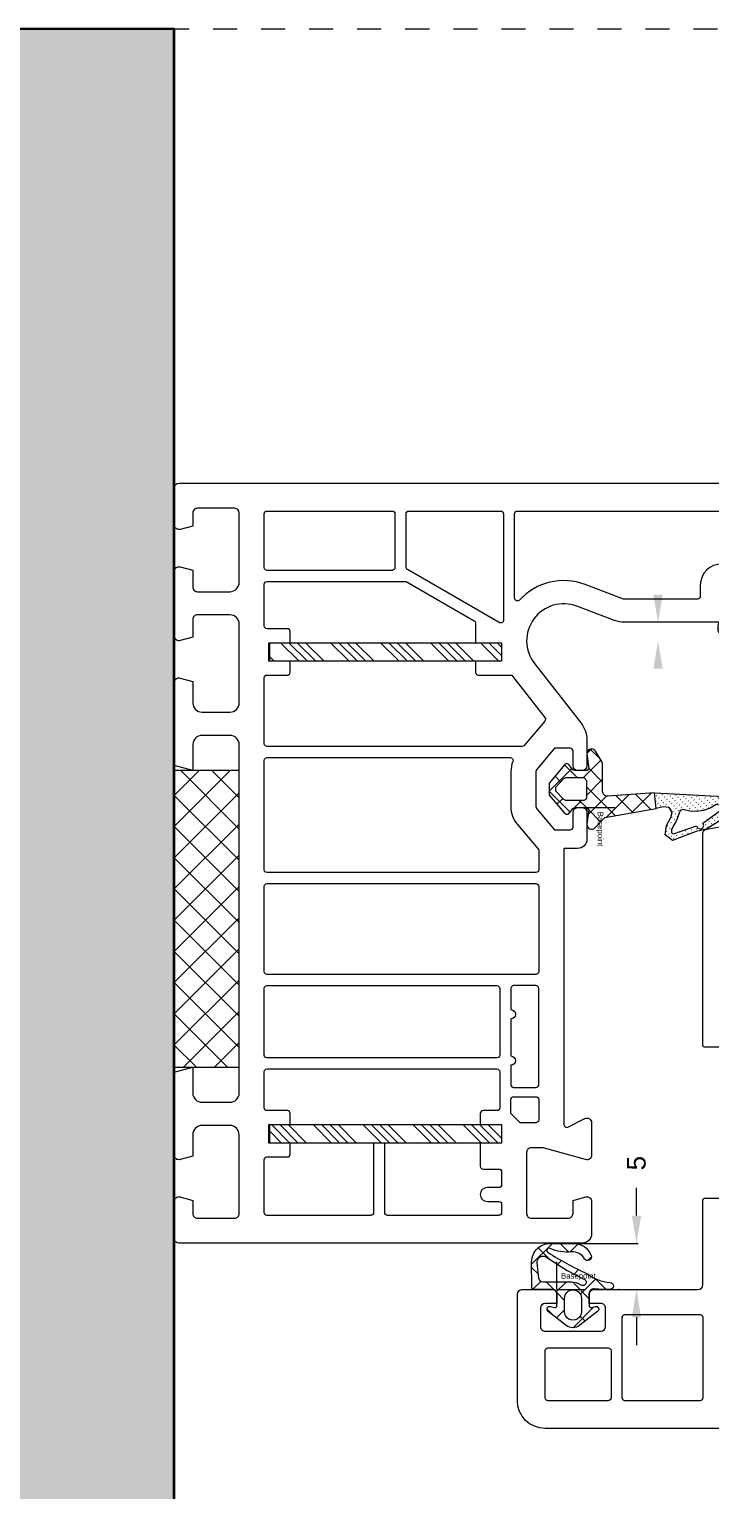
# Model space of a CAD drawing. Header units: millimetres. Extents: x 2258 to 5600, y 711 to 2563.
# Drawn here: x 2698.55 to 2701.39, y 2005.57 to 2011.66 of the extents above; entities that cross this region are included whole.
import ezdxf

# ---------------------------------------------------------------- set-up
doc = ezdxf.new("R2010")
doc.units = ezdxf.units.MM
doc.linetypes.add('HIDDENX2', pattern=[0.75, 0.5, -0.25])
for name, color, linetype, lineweight in [('FP_A_DOOR_WIN', 140, 'Continuous', 18), ('PQI-A-HIDN', 31, 'HIDDENX2', 9), ('PQI-A-IN-FURN', 39, 'Continuous', 13), ('PQI-A-WALL', 30, 'Continuous', 50), ('WAL', 7, 'Continuous', 30)]:
    doc.layers.add(name, color=color, linetype=linetype, lineweight=lineweight)
doc.styles.get("Standard").update_dxf_attribs({"font": 'arial.ttf'})
doc.dimstyles.new('SCHUECO', dxfattribs={"dimtxt": 4, "dimasz": 3, "dimexe": 0.18, "dimexo": 0.0625, "dimgap": 2, "dimtad": 0, "dimdec": 0, "dimzin": 0, "dimdsep": 46, "dimtxsty": 'Standard', "dimcen": 0.09, "dimadec": 0, "dimazin": 0, "dimtfac": 1, "dimtdec": 0, "dimtofl": 0, "dimtmove": 0, "dimatfit": 3, "dimfxl": 1, "dimtolj": 1, "dimtzin": 0, "dimarcsym": 0})

# ---------------------------------------------------------------- blocks, each defined once
blk = doc.blocks.new('*X80')
at = {"color": 0}
for p, q in [((10.30352451880753, 18.73912722821214), (10.76437846124361, 19.19998117064821)), ((11.45845213388517, 17.19998117064824), (13.45845213388514, 19.19998117064821)), ((12.35647813388513, 17.19998117064824), (14.3564781338851, 19.19998117064821)), ((13.2545041338852, 17.19998117064824), (15.25450413388518, 19.19998117064821)), ((14.15253213388516, 17.19998117064824), (16.15253213388513, 19.19998117064821)), ((16.84660580652664, 17.19998117064821), (18.84660580652661, 19.19998117064818)), ((17.74463180652659, 17.19998117064821), (19.74463180652657, 19.19998117064818)), ((18.64265780652667, 17.19998117064821), (20.64265780652664, 19.19998117064818)), ((19.54068580652662, 17.19998117064821), (21.5406858065266, 19.19998117064818)), ((22.23475947916816, 17.19998117064824), (24.23475947916813, 19.19998117064821)), ((23.13278547916812, 17.19998117064824), (25.13278547916809, 19.19998117064821)), ((24.03081147916819, 17.19998117064824), (26.03081147916816, 19.19998117064821)), ((24.92883947916815, 17.19998117064824), (26.92883947916812, 19.19998117064821)), ((27.62291315180963, 17.19998117064824), (29.6229131518096, 19.19998117064824)), ((28.52093915180957, 17.19998117064824), (30.52093915180956, 19.19998117064824)), ((29.41896515180967, 17.19998117064824), (31.41896515180963, 19.19998117064824)), ((30.31699315180961, 17.19998117064824), (32.31699315180958, 19.19998117064824)), ((33.01106682445115, 17.19998117064824), (35.01106682445112, 19.19998117064821)), ((33.90909282445111, 17.19998117064824), (35.30352356513325, 18.59441191133038)), ((34.80711882445118, 17.19998117064824), (35.30352356513322, 17.69638591133028))]:
    blk.add_line(p, q, dxfattribs=at)
blk = doc.blocks.new('*X81')
at = {"color": 0}
for p, q in [((10.30352451880756, 69.92659028198557), (11.57693448095653, 71.20000024413456)), ((10.47496048095652, 69.20000024413457), (12.4749604809565, 71.20000024413456)), ((11.3729864809566, 69.20000024413457), (13.37298648095657, 71.20000024413456)), ((12.27101448095655, 69.20000024413457), (14.27101448095652, 71.20000024413456)), ((14.96508815359803, 69.20000024413456), (16.96508815359806, 71.20000024413459)), ((15.86311415359799, 69.20000024413456), (17.86311415359799, 71.20000024413456)), ((16.76114015359806, 69.20000024413456), (18.76114015359809, 71.20000024413459)), ((17.65916815359801, 69.20000024413456), (19.65916815359804, 71.20000024413459)), ((20.35324182623956, 69.20000024413457), (22.35324182623953, 71.20000024413456)), ((21.25126782623951, 69.20000024413457), (23.25126782623948, 71.20000024413456)), ((22.14929382623959, 69.20000024413457), (24.14929382623956, 71.20000024413456)), ((23.04732182623953, 69.20000024413457), (25.04732182623951, 71.20000024413456)), ((25.74139549888105, 69.20000024413456), (27.74139549888105, 71.20000024413459)), ((26.63942149888101, 69.20000024413456), (28.63942149888098, 71.20000024413456)), ((27.53744749888108, 69.20000024413456), (29.53744749888108, 71.20000024413459)), ((28.43547549888103, 69.20000024413456), (30.43547549888103, 71.20000024413459)), ((31.12954917152254, 69.20000024413457), (33.12954917152252, 71.20000024413456)), ((32.0275751715225, 69.20000024413457), (34.02757517152247, 71.20000024413456)), ((32.92560117152258, 69.20000024413457), (34.92560117152255, 71.20000024413456)), ((33.82362917152253, 69.20000024413457), (35.30352356513325, 70.67989463774529))]:
    blk.add_line(p, q, dxfattribs=at)
blk = doc.blocks.new('*X82')
at = {"color": 0}
for p, q in [((0.0005383051320713, 57.24967107694791), (5.750851450590445, 62.99998422240628)), ((0.0005383051320713, 60.61726712234884), (2.383255405189508, 62.99998422240625)), ((7.000546003182531, 56.98377885943518), (0.9843406402114354, 62.99998422240628)), ((7.000546003182531, 60.3513749048361), (4.351936685612361, 62.99998422240625)), ((0.0005383051320713, 53.88207503154697), (7.000546003182535, 60.88208272959744)), ((7.000546003182535, 53.61618281403425), (0.0005383051320642, 60.61619051208471)), ((0.0005383051320642, 50.51447898614604), (7.000546003182535, 57.51448668419651)), ((7.000546003182527, 50.2485867686333), (0.0005383051320642, 57.24859446668379)), ((0.0005383051320678, 47.14688294074512), (7.000546003182535, 54.14689063879557)), ((7.000546003182531, 46.88099072323239), (0.0005383051320678, 53.88099842128285)), ((0.0005383051320713, 43.77928689534417), (7.000546003182538, 50.77929459339465)), ((7.000546003182531, 43.51339467783145), (0.0005383051320642, 50.51340237588192)), ((0.0005383051320713, 40.41169084994325), (7.000546003182531, 47.41169854799371)), ((7.000546003182531, 40.14579863243053), (0.0005383051320607, 47.14580633048097)), ((0.0005383051320678, 37.04409480454231), (7.000546003182535, 44.04410250259277)), ((7.000546003182531, 36.77820258702958), (0.0005383051320642, 43.77821028508004)), ((0.0005383051320713, 33.67649875914138), (7.000546003182535, 40.67650645719186)), ((7.000546003182532, 33.41060654162865), (0.0005383051320642, 40.41061423967912)), ((6.043572277004196, 30.99998422240605), (0.0005383051320642, 37.04301819427819)), ((0.6916198137976703, 30.99998422240605), (7.000546003182535, 37.30891041179093)), ((2.675976231603264, 30.99998422240605), (0.0005383051320642, 33.67542214887726)), ((4.059215859198601, 30.99998422240605), (7.000546003182535, 33.94131436638999))]:
    blk.add_line(p, q, dxfattribs=at)
blk = doc.blocks.new('BASEPOINT')
for p, q in [((0.0001424139276124947, -6.579969547004794e-08), (0.0001424139276124947, 2.998156919277449)), ((-7.890404418731123e-08, 0.0005381883725030789), (2.956911949821283, 0.0005381883725030789))]:
    blk.add_line(p, q)
blk.add_text('Basepoint', height=0.6).set_placement((0.4501424139276011, 1.169999934200292))
blk = doc.blocks.new('PRJ_INSERT_105_59361299829', base_point=(370.0591615602781, 296.904111493457))
h = blk.add_hatch()
h.set_pattern_fill('ACAD_ISO07W100', color=256, scale=0.1, angle=45, style=0)
h.set_pattern_definition([(45.00000000000001, (96.33290821566521, -202.4814861769743), (0.3535533905932738, -0.3535533905932737), [0.05, -0.3])])
h.paths.add_polyline_path([(370.2626288746902, 307.2572055504933), (370.3826278046902, 306.9672046304934), (371.4626296346902, 306.5772052504933), (372.4226287246902, 306.0372043304934), (372.7726271946902, 306.0272021904933), (372.9026282646902, 306.2272067704934), (372.0326293346902, 308.7072025004933), (372.2526267346902, 308.8172031104933), (372.3726294846903, 309.1872058604933), (372.2526267346902, 309.3972049404933), (372.0326293346902, 309.5072055504933), (371.7226279546902, 309.4172092104934), (370.4026282646902, 311.2372012804934), (369.8526290246903, 311.4372058604934), (369.7226279546902, 310.8272052504934), (370.1226294846903, 310.1872058604934), (370.3826278046902, 309.4872012804933), (370.4926284146902, 308.7372012804933), (370.4526275046902, 307.9872012804933)], flags=16)
h.paths.add_polyline_path([(370.5926268946902, 306.0872073804933), (370.0526297946902, 305.7572055504933), (369.9726279546902, 305.1272006704933), (370.1626265846902, 304.3872028004934), (368.4726279546902, 304.1872058604933), (368.8226264346902, 310.9472079904934), (369.1726287246902, 311.6572070804933), (370.6226294846903, 312.8972049404934), (370.8026297946902, 312.9672046304934), (371.0326293346902, 312.8872028004933), (371.1226294846903, 312.6472049404934), (370.9926284146902, 312.2372012804934), (371.1126273446902, 311.7972064704933), (372.3826278046902, 309.7572055504933), (372.6426299446903, 308.6872058604933), (373.5926268946902, 306.1372028004934), (372.9926284146902, 305.3472018904934), (372.0026267346902, 305.4772067704934), (371.1226294846903, 305.9672046304934)])
h = blk.add_hatch()
h.set_pattern_fill('ANSI37', color=256, scale=0.5, style=0)
h.set_pattern_definition([(45.00000000000001, (96.33290821566521, -202.4814861769743), (1.122532015133644, -1.122532015133644), []), (315, (96.33290821566521, -202.4814861769743), (-1.122532015133644, -1.122532015133644), [])])
edge = h.paths.add_edge_path()
edge.add_arc((364.2139190631738, 297.402952210202), 0.4999999999999765, 120.8947328406612, 276.9882955879087)
edge.add_line((364.2747523546797, 296.9066666969694), (365.8291620202781, 297.0972018904934))
edge.add_line((365.8291620202781, 297.0972018904934), (366.0591615602781, 296.9372058604933))
edge.add_line((366.0591615602781, 296.9372058604933), (366.0591615602781, 295.5872073804933))
edge.add_line((366.0591615602781, 295.5872073804933), (365.9691614102782, 295.3772044804933))
edge.add_line((365.9691614102782, 295.3772044804933), (365.3991617102781, 294.9572025004933))
edge.add_line((365.3991617102781, 294.9572025004933), (365.3091615602781, 294.7272067704934))
edge.add_line((365.3091615602781, 294.7272067704934), (365.3691610302782, 294.5572047904934))
edge.add_line((365.3691610302782, 294.5572047904934), (365.4191621702781, 294.5072055504933))
edge.add_line((365.4191621702781, 294.5072055504933), (367.4191621702781, 292.8372073804933))
edge.add_line((367.4191621702781, 292.8372073804933), (368.6991609502782, 292.8372073804933))
edge.add_line((368.6991609502782, 292.8372073804933), (370.6991609502782, 294.5072055504933))
edge.add_line((370.6991609502782, 294.5072055504933), (370.8091615602781, 294.7272067704934))
edge.add_line((370.8091615602781, 294.7272067704934), (370.7191614102782, 294.9572025004933))
edge.add_line((370.7191614102782, 294.9572025004933), (370.1491617102781, 295.3772044804933))
edge.add_line((370.1491617102781, 295.3772044804933), (370.0591615602781, 295.5872073804933))
edge.add_line((370.0591615602781, 295.5872073804933), (370.0591615602781, 296.9372058604933))
edge.add_line((370.0591615602781, 296.9372058604933), (370.2891611002781, 297.0972018904934))
edge.add_line((370.2891611002781, 297.0972018904934), (371.8341112121234, 296.9078259892771))
edge.add_arc((371.894944577482, 297.404111493457), 0.5000000000000268, 263.0116958858569, 406.2845243053848)
edge.add_line((372.2404834077912, 297.7655017489269), (371.1091608002781, 298.8472018904934))
edge.add_line((371.1091608002781, 298.8472018904934), (370.1626265846902, 304.3872028004934))
edge.add_line((370.1626265846902, 304.3872028004934), (368.4726279546902, 304.1872058604933))
edge.add_line((368.4726279546902, 304.1872058604933), (368.8197329087203, 299.1406875398265))
edge.add_arc((368.3216274998939, 299.0972018904934), 0.4999999999999836, 270, 364.9893918508951, ccw=False)
edge.add_line((368.3216274998939, 298.5972018904934), (365.3291620202781, 298.5972018904934))
edge.add_line((365.3291620202781, 298.5972018904934), (365.1691621702781, 298.5572086004934))
edge.add_line((365.1691621702781, 298.5572086004934), (363.957187878871, 297.8320082659878))
h.paths.add_polyline_path([(369.2591623202782, 296.5972018904934), (369.1491617102781, 296.8372073804933), (368.9591630902781, 296.8972049404933), (367.1591600302781, 296.8972049404933), (366.8591608002781, 296.5972018904934), (366.8591608002781, 294.6072040204933), (366.9691614102782, 294.3772044804933), (367.8691629302782, 293.4972034104933), (368.2491601902781, 293.4972034104933), (369.1491617102781, 294.3772044804933), (369.2591623202782, 294.6072040204933)], flags=16)
for points in [[(370.5926268946902, 306.0872073804933), (370.0526297946902, 305.7572055504933), (369.9726279546902, 305.1272006704933), (370.1626265846902, 304.3872028004934), (368.4726279546902, 304.1872058604933), (368.8226264346902, 310.9472079904934), (369.1726287246902, 311.6572070804933), (370.6226294846903, 312.8972049404934), (370.8026297946902, 312.9672046304934), (371.0326293346902, 312.8872028004933), (371.1226294846903, 312.6472049404934), (370.9926284146902, 312.2372012804934), (371.1126273446902, 311.7972064704933), (372.3826278046902, 309.7572055504933), (372.6426299446903, 308.6872058604933), (373.5926268946902, 306.1372028004934), (372.9926284146902, 305.3472018904934), (372.0026267346902, 305.4772067704934), (371.1226294846903, 305.9672046304934)], [(370.2626288746902, 307.2572055504933), (370.3826278046902, 306.9672046304934), (371.4626296346902, 306.5772052504933), (372.4226287246902, 306.0372043304934), (372.7726271946902, 306.0272021904933), (372.9026282646902, 306.2272067704934), (372.0326293346902, 308.7072025004933), (372.2526267346902, 308.8172031104933), (372.3726294846903, 309.1872058604933), (372.2526267346902, 309.3972049404933), (372.0326293346902, 309.5072055504933), (371.7226279546902, 309.4172092104934), (370.4026282646902, 311.2372012804934), (369.8526290246903, 311.4372058604934), (369.7226279546902, 310.8272052504934), (370.1226294846903, 310.1872058604934), (370.3826278046902, 309.4872012804933), (370.4926284146902, 308.7372012804933), (370.4526275046902, 307.9872012804933)], [(369.2591623202782, 296.5972018904934), (369.1491617102781, 296.8372073804933), (368.9591630902781, 296.8972049404933), (367.1591600302781, 296.8972049404933), (366.8591608002781, 296.5972018904934), (366.8591608002781, 294.6072040204933), (366.9691614102782, 294.3772044804933), (367.8691629302782, 293.4972034104933), (368.2491601902781, 293.4972034104933), (369.1491617102781, 294.3772044804933), (369.2591623202782, 294.6072040204933)]]:
    blk.add_lwpolyline(points, close=True)
blk.add_lwpolyline([(363.957187878871, 297.8320082659878, 0.8104602076721642), (364.2747523546797, 296.9066666969694), (365.8291620202781, 297.0972018904934), (366.0591615602781, 296.9372058604933), (366.0591615602781, 295.5872073804933), (365.9691614102782, 295.3772044804933), (365.3991617102781, 294.9572025004933), (365.3091615602781, 294.7272067704934), (365.3691610302782, 294.5572047904934), (365.4191621702781, 294.5072055504933), (367.4191621702781, 292.8372073804933), (368.6991609502782, 292.8372073804933), (370.6991609502782, 294.5072055504933), (370.8091615602781, 294.7272067704934), (370.7191614102782, 294.9572025004933), (370.1491617102781, 295.3772044804933), (370.0591615602781, 295.5872073804933), (370.0591615602781, 296.9372058604933), (370.2891611002781, 297.0972018904934), (371.8341112121234, 296.9078259892771, 0.7217059250208615), (372.2404834077912, 297.7655017489269), (371.1091608002781, 298.8472018904934), (370.1626265846902, 304.3872028004934), (368.4726279546902, 304.1872058604933), (368.8197329087203, 299.1406875398265, -0.4399552836846325), (368.3216274998939, 298.5972018904934), (365.3291620202781, 298.5972018904934), (365.1691621702781, 298.5572086004934)], format="xyb", close=True)
blk.add_blockref('BASEPOINT', (370.0591615602781, 296.904111493457))
blk = doc.blocks.new('244234EZ')
h = blk.add_hatch()
h.set_pattern_fill('NETZ', color=256, angle=45, style=0)
h.set_pattern_definition([(45, (0.01020141601271446, -1.498066991095954), (-0.7071067811865475, 0.7071067811865476), []), (135, (0.01020141601271446, -1.498066991095954), (-0.7071067811865476, -0.7071067811865475), [])])
h.paths.add_polyline_path([(4.008078502913222, 0.7015572627653923, -0.04835307895780901), (4.303823118820566, 3.532424224166834, 0.3319211071679742), (3.845955810543963, 4.662804514641349, 0.1614346972429617), (2.779686889645509, 5.001498133415765), (-0.6049478013112477, 5.001498133415764, 0.8315432364911673), (-0.8560341563469525, 3.648078988526671), (0.43162628173537, 3.153275400871819, -1.190626430510797), (0.5034884964394981, 2.88506940612011), (-0.4655004301875263, 2.625441762988365, 0.1296938749465605), (-0.5983473197203235, 2.549425338780542), (-1.20320037842088, 1.95383349108178, -0.6014879446624487), (-2.236571083833349, 1.864532395719669, 0.254498919795523), (-2.488499425651867, 2.001640413975412), (-3.957449179689695, 2.001624018348985, 0.1989094666118807), (-4.169577865607145, 1.913756052723637), (-4.994269180354968, 1.089064737975818, 0.1989123673796596), (-5.082137145999006, 0.8769327036198491), (-5.082137145999006, 0.7015447420383105)])
h.paths.add_polyline_path([(-0.1904933190871827, 1.719282615234464, -0.9176289392039193), (-0.19180589099426, 1.958971851091358), (1.570990037036942, 2.431272729874328, 0.7332383087249621), (1.612600442385188, 3.38408464420482), (-0.3194380188017371, 4.087288767571037, -1), (-0.2680883789091605, 4.378243357414789), (2.713463470503889, 4.377261227260397, -0.1340649279655961), (2.967535276667598, 4.307800217017941), (3.436031043195062, 4.031149930478546, -0.3557455022548623), (3.622162780758802, 3.527220637077858), (3.116654357907226, 2.175391108269227, -0.3353238355422854), (2.094986877438471, 1.535178095573969)], flags=16)
h = blk.add_hatch()
h.set_pattern_fill('NETZ', color=256, scale=2, angle=45, style=0)
h.set_pattern_definition([(45, (0.01020141601271446, -1.498066991095954), (-1.414213562373095, 1.414213562373095), []), (135, (0.01020141601271446, -1.498066991095954), (-1.414213562373095, -1.414213562373095), [])])
h.paths.add_polyline_path([(-5.082137145999006, 0.7015447420383105), (-5.082137145999004, 0.3112281275693158, 0.414213562373093), (-4.782330741885235, 0.01142172345554715), (-4.522599543124663, 0.01142172345554759), (-4.093796888527556, 0.2589747010733834, -0.1656801520669596), (-3.90396698270975, 0.296506003881801), (-3.740147452957411, 0.2745578532527244, -0.3757213696858283), (-3.479984788897567, -0.02278536033250367), (-3.479984788897565, -1.479957190332012, -0.2775501483931132), (-3.586238477402083, -1.65662532294509), (-4.07801553195808, -1.917579487461596, 0.5282092505925277), (-4.132923528191617, -2.410109730864405), (-2.393213548663183, -3.887433140998303, 0.3639584187452207), (-1.107596206292547, -3.887404740529248), (0.6502478399991928, -2.41239478329808, 0.5319777725554488), (0.5980307430605157, -1.917579487461598), (0.1062536885045181, -1.656625322945092, -0.2775501483931129), (-2.498001805406602e-16, -1.479957190332014), (-2.220446049250313e-16, 2.220446049250313e-16, -0.4537526242641983), (0.3398076201840398, 0.2973471933200025), (0.6100213742227064, 0.2611720864721001), (1.042437829558313, 0.01149901148442223), (3.710274358402263, 0.01134541035774284, 0.4227629273518383), (4.010165112804111, 0.3200571767091462, -0.006466251622778426), (4.008078502913222, 0.7015572627653923)])
h.paths.add_polyline_path([(-0.6398458862333795, -0.1163721789262142), (-0.6398458862333791, -2.328241489778694, -0.2217106168363308), (-0.7470235825400097, -2.558066551942032), (-1.418484304433663, -3.121419399609839, -0.3639357920318566), (-2.061189157707833, -3.121419399423907), (-2.732619361801749, -2.558092156067455, -0.2217106168363313), (-2.839797058108379, -2.328267093904119), (-2.839797058108379, -0.1161427283123513, -0.4142135610069876), (-2.539780287082981, 0.1838740413137141), (-0.9400615657120271, 0.1838740413137134, -0.4144359924756376)], flags=16)
blk.add_line((4.008078502913222, 0.7015572627653923), (-5.082137145999006, 0.7015447420383105))
for points in [[(0.5980307430605163, -1.917579487461598), (0.106253688504518, -1.656625322945092, -0.2775501483931128), (-2.532696274926138e-16, -1.479957190332014), (-2.237793284010081e-16, 0, -0.4537526242641983), (0.3398076201840396, 0.2973471933200025), (0.6100213742227064, 0.2611720864720999), (1.042437829558313, 0.01149901148442201), (3.710274358402264, 0.01134541035774284, 0.4227629273518251), (4.010165112804111, 0.320057176709134, -0.05483647592727152), (4.303823118820558, 3.532424224166802, 0.3319211071679828), (3.845955810543964, 4.662804514641348, 0.1614346972429613), (2.779686889645514, 5.001498133415765), (-0.6049490356474414, 5.001498133415764, 0.8315411525140167), (-0.8560362243681455, 3.648079783196039), (0.4316262817353702, 3.153275400871819, -1.190626430510805), (0.503488496439497, 2.88506940612011), (-0.4655004301875271, 2.625441762988365, 0.1296938749465612), (-0.5983473197203246, 2.549425338780541), (-1.20320037842088, 1.95383349108178, -0.6014879446624485), (-2.236571083833349, 1.864532395719669, 0.2544989197955225), (-2.488499425651866, 2.001640413975412), (-3.957449179689696, 2.001624018348985, 0.198909466611881), (-4.169577865607146, 1.913756052723636), (-4.99426918035497, 1.089064737975816, 0.1989123673796582), (-5.082137145999006, 0.8769327036198482), (-5.082137145999004, 0.3112281275693167, 0.4142135623730955), (-4.782330741885233, 0.01142172345554715), (-4.522599543124662, 0.01142172345554737), (-4.093796888527556, 0.2589747010733832, -0.1656801520669623), (-3.903966982709747, 0.2965060038818006), (-3.740147452957409, 0.2745578532527242, -0.375721369685827), (-3.479984788897567, -0.02278536033250411), (-3.479984788897565, -1.479957190332013, -0.2775501483931143), (-3.586238477402084, -1.65662532294509), (-4.078015531958083, -1.917579487461597, 0.5319777725554453), (-4.130232628896758, -2.412394783298078), (-2.393213548663189, -3.887433140998297, 0.363945910752088), (-1.107630052569438, -3.887433140998297), (0.6502478399991929, -2.41239478329808, 0.5319777725554476)], [(-0.2680883789091604, 4.378243357414789, 0.9999999999999986), (-0.3194380188017389, 4.087288767571038), (1.612600442385188, 3.38408464420482, -0.7332383087249624), (1.570990037036942, 2.431272729874328), (-0.191805890994261, 1.958971851091358, 0.9176289392038998), (-0.1904933190871827, 1.719282615234464), (2.094986877438495, 1.535178095573968, 0.3353238355422945), (3.116654357907246, 2.17539110826928), (3.622162780758808, 3.527220637077873, 0.3557455022548545), (3.436031043195058, 4.031149930478548), (2.96753527666759, 4.307800217017945, 0.1340649279655952), (2.713463470503881, 4.377261227260397)], [(-2.73261936180175, -2.558092156067455), (-2.061202087405254, -3.121408551459724, 0.3639549067525167), (-1.41847137451463, -3.121408551459724), (-0.7470235825400102, -2.558066551942032, 0.2217106168363309), (-0.6398458862333791, -2.328241489778695), (-0.6398458862333795, -0.1161137516550361, 0.4139911672486105), (-0.939864196780254, 0.1838740413137134), (-2.53980926513963, 0.1838740413137141, 0.4141569862246464), (-2.839797058108379, -0.1161137516550361), (-2.839797058108379, -2.328267093904119, 0.2217106168363308)]]:
    blk.add_lwpolyline(points, format="xyb", close=True)
blk.add_blockref('BASEPOINT', (8.881784197001252e-15, -8.881784197001252e-16))
blk = doc.blocks.new('*D8')
at = {"transparency": 16777216}
for p, q in [((-11.58361628611124, 5.001624018348987), (-11.58361628611124, 8.001624018348986)), ((-4.019949179689696, 2.001624018348985), (-11.76361628611124, 2.001624018348987)), ((-4.844830741885233, 0.01142172345554717), (-11.76361628611124, 0.01142172345554913)), ((-11.58361628611124, -2.988578276544451), (-11.58361628611124, -5.98857827654445))]:
    blk.add_line(p, q, dxfattribs=at)
for p in [(-3.957449179689696, 2.001624018348985), (-11.58361628611124, 0.01142172345554908), (-4.782330741885233, 0.01142172345554715)]:
    blk.add_point(p, dxfattribs=at)
for points in [[(-12.08361628611124, 5.001624018348987), (-11.08361628611124, 5.001624018348987), (-11.58361628611124, 2.001624018348987)], [(-12.08361628611124, -2.988578276544451), (-11.08361628611124, -2.988578276544451), (-11.58361628611124, 0.01142172345554908)]]:
    blk.add_solid(points, dxfattribs=at)
at = {"transparency": 16777216, "insert": (-11.58361628611124, -9.321911609877786), "char_height": 4, "attachment_point": 5, "rotation": 90}
blk.add_mtext('\\A1;2', dxfattribs=at)
blk = doc.blocks.new('*D9')
at = {"transparency": 16777216}
for p, q in [((12.66941239682228, 8.001498133415762), (12.66941239682228, 11.00149813341576)), ((2.842186889645469, 5.001498133415764), (12.84941239682228, 5.001498133415762)), ((3.772774358402264, 0.01134541035774282), (12.84941239682228, 0.01134541035774025)), ((12.66941239682228, -2.988654589642259), (12.66941239682228, -5.988654589642259))]:
    blk.add_line(p, q, dxfattribs=at)
for p in [(2.779686889645469, 5.001498133415764), (3.710274358402264, 0.01134541035774284), (12.66941239682228, 0.0113454103577403)]:
    blk.add_point(p, dxfattribs=at)
for points in [[(12.16941239682228, 8.001498133415762), (13.16941239682228, 8.001498133415762), (12.66941239682228, 5.001498133415762)], [(12.16941239682228, -2.988654589642259), (13.16941239682228, -2.98865458964226), (12.66941239682228, 0.0113454103577403)]]:
    blk.add_solid(points, dxfattribs=at)
at = {"transparency": 16777216, "insert": (12.66941239682228, -9.32198792297559), "char_height": 4, "attachment_point": 5, "rotation": 90}
blk.add_mtext('\\A1;5', dxfattribs=at)
blk = doc.blocks.new('*D11')
at = {"transparency": 16777216}
for p, q in [((101.6754354539699, 53.10518413807917), (101.6754354539699, 56.10518413807917)), ((95.17517284629906, 50.10518413807917), (101.8554354539699, 50.10518413807917)), ((99.8524201691362, 45.1374787787651), (101.8554354539699, 45.1374787787651)), ((101.6754354539699, 42.1374787787651), (101.6754354539699, 39.1374787787651))]:
    blk.add_line(p, q, dxfattribs=at)
for p in [(95.11267284629906, 50.10518413807917), (101.6754354539699, 50.10518413807917), (99.7899201691362, 45.1374787787651)]:
    blk.add_point(p, dxfattribs=at)
for points in [[(101.1754354539699, 53.10518413807917), (102.1754354539699, 53.10518413807917), (101.6754354539699, 50.10518413807917)], [(101.1754354539699, 42.1374787787651), (102.1754354539699, 42.1374787787651), (101.6754354539699, 45.1374787787651)]]:
    blk.add_solid(points, dxfattribs=at)
at = {"transparency": 16777216, "insert": (101.6754354539699, 58.77185080474585), "char_height": 2, "attachment_point": 5, "rotation": 90}
blk.add_mtext('\\A1;5', dxfattribs=at)
blk = doc.blocks.new('PRJ_INSERT_104_59361299833', base_point=(8.881784197001252e-15, -8.881784197001252e-16))
blk.add_blockref('244234EZ', (0, 0))
for base, p1, p2, picture, middle in [((12.66941239682228, 0.0113454103577403), (2.779686889645469, 5.001498133415764), (3.710274358402264, 0.01134541035774284), '*D9', (12.66941239682228, -9.32198792297559)), ((-11.58361628611124, 0.01142172345554908), (-3.957449179689696, 2.001624018348985), (-4.782330741885233, 0.01142172345554715), '*D8', (-11.58361628611124, -9.321911609877786))]:
    dim = blk.add_linear_dim(base=base, p1=p1, p2=p2, angle=90, dimstyle='SCHUECO')
    dim.commit()
    dim.dimension.update_dxf_attribs({"geometry": picture, "text_midpoint": middle})
blk = doc.blocks.new('PRJ_INSERT_103_59361299855', base_point=(93.09175947517126, 45.13613779578571))
h = blk.add_hatch()
h.set_pattern_fill('NETZ', color=256, scale=2, angle=45, style=0)
h.set_pattern_definition([(135, (93.08175947517125, 43.61418591525233), (1.414213562373095, 1.414213562373095), []), (45.00000000000001, (93.08175947517125, 43.61418591525233), (1.414213562373095, -1.414213562373095), [])])
edge = h.paths.add_edge_path()
edge.add_arc((96.77175947517125, 43.38587658549508), 0.2000000000000028, 180.000000000002, 285.0000019295155)
edge.add_line((96.82352329069754, 43.19269142198048), (97.25386843934203, 43.30800207255939))
edge.add_arc((97.3315133211453, 43.01822739111446), 0.2999968227777602, -52.16785566725042, 104.9999981410138, ccw=False)
edge.add_line((97.51551644842996, 42.78128659085793), (95.57004920008067, 41.27047850614416))
edge.add_arc((94.8317734016949, 42.22115599779926), 1.203677219034148, 232.2325292912112, 307.83214861302235, ccw=False)
edge.add_line((94.09457123851244, 41.26964571502724), (92.14783110374047, 42.77792282673801))
edge.add_arc((92.33156664494926, 43.01507115096121), 0.2999967946248068, 75.00000260703348, 232.23252942474682, ccw=False)
edge.add_line((92.40921151568274, 43.30484580622618), (92.83999565964504, 43.18941752719068))
edge.add_arc((92.89175947517126, 43.38260269070529), 0.1999999999999995, 254.9999980705052, 360)
edge.add_line((93.09175947517126, 43.38260269070529), (93.09175947517126, 44.6374787787651))
edge.add_arc((92.59175947517126, 44.6374787787651), 0.5, 0, 90)
edge.add_line((92.59175947517126, 45.1374787787651), (90.67509230374839, 45.1374787787651))
edge.add_arc((90.67509230374839, 45.43747877876511), 0.3000000000000114, 180.0626935586477, 270, ccw=False)
edge.add_line((90.37509248334236, 45.43715051612516), (90.37216594885064, 48.11171568158161))
edge.add_arc((92.37232010137694, 48.11354436159928), 2.000154988479351, 90.0092238829954, 180.052383771404, ccw=False)
edge.add_line((92.371998102171, 50.11369932415977), (94.84659984777645, 50.11369932415976))
edge.add_arc((94.91607997703656, 48.12350345785251), 1.991408314391722, 19.766012035192716, 91.99945247194978, ccw=False)
edge.add_arc((96.412993297906, 48.66376018914963), 0.3999929910101586, -149.67688034763017, 19.45089272254171, ccw=False)
edge.add_arc((94.77315991892199, 47.70487118152124), 1.499617930004429, 30.31520107230063, 93.42947711197583)
edge.add_arc((94.16370361469352, 53.69197274753278), 4.52015027590489, 246.4823667588764, 276.6027570776597, ccw=False)
edge.add_arc((92.22934864755675, 49.3552233094328), 0.2322944478963791, 55.76875376987268, 243.1668750414375)
edge.add_arc((108.3973901569434, 74.12764261078864), 29.81262625583647, 236.9179750980363, 246.0519946565889)
edge.add_arc((99.17480532190129, 50.54491495581262), 4.659091605521037, 231.8412851438167, 265.7986037213013)
edge.add_arc((98.8055596810595, 45.51842312865142), 0.3809443498863254, -90, 85.7986037213019, ccw=False)
edge.add_line((98.8055596810595, 45.13747877876509), (98.03945080570902, 45.13747877876509))
edge.add_arc((98.96297117533568, 63.75907186026259), 18.64447957884561, 264.33071728625805, 267.16079599675686, ccw=False)
edge.add_arc((97.07175947517125, 44.70823417133148), 0.5000000000000088, 84.33071728625671, 179.9999999999992)
edge.add_line((96.57175947517125, 44.70823417133149), (96.57175947517125, 43.38587658549507))
edge = h.paths.add_edge_path(flags=16)
edge.add_arc((94.83175947517125, 44.21543459327921), 0.8999999999999773, 0, 180, ccw=False)
edge.add_line((95.73175947517123, 44.21543459327921), (95.73175947517123, 42.71689257772726))
edge.add_arc((94.83175947517125, 42.71689257772726), 0.8999999999999773, -180, 0, ccw=False)
edge.add_line((93.93175947517128, 42.71689257772726), (93.93175947517128, 44.21543459327921))
edge = h.paths.add_edge_path(flags=16)
edge.add_line((94.2201044864483, 47.19826353314413), (96.05439403722954, 46.22859800580039))
edge.add_arc((95.90162032305382, 45.91370628057193), 0.3499951519098565, -121.77616109016992, 64.11906923552851, ccw=False)
edge.add_arc((94.66328266683387, 43.91303443117008), 2.002911161762198, 58.24765455453224, 89.9760473404002)
edge.add_line((94.66411998937798, 45.91594541790977), (91.65344415577628, 45.91591661471215))
edge.add_arc((91.653439372266, 46.41591661468926), 0.4999999999999954, 186.2818715188933, 270.00054814990034, ccw=False)
edge.add_line((91.15644155935468, 46.36120670734741), (90.9764292545147, 47.99648130658164))
edge.add_arc((91.65849702869959, 48.06605929631473), 0.6856074279329417, 78.55761637273463, 185.8246158643593, ccw=False)
edge.add_line((91.79450949353532, 48.73804006586558), (94.2201044864483, 47.19826353314413))
for points in [[(96.57175947517125, 43.38587658549507, 0.4931454364978535), (96.82352329069754, 43.19269142198048), (97.25386843934203, 43.30800207255939, -0.8182563119999993), (97.51551644842996, 42.78128659085793), (95.57004920008067, 41.27047850614416, -0.3423746699999996), (94.09457123851244, 41.26964571502724), (92.14783110374047, 42.77792282673801, -0.8187275480000128), (92.40921151568274, 43.30484580622618), (92.83999565964504, 43.18941752719068, 0.4931454364977577), (93.09175947517126, 43.38260269070529), (93.09175947517126, 44.6374787787651, 0.4142135623730951), (92.59175947517126, 45.1374787787651), (90.67509230374839, 45.1374787787651, -0.4138931122736059), (90.37509248334236, 45.43715051612516), (90.37216594885064, 48.11171568158161, -0.4144342108231597), (92.371998102171, 50.11369932415977), (94.84659984777645, 50.11369932415976, -0.326046179430916), (96.79015758703423, 48.79695738080039, -0.9093540687874182), (96.06772258947562, 48.46181333783163, 0.282567528062956), (94.68345287512017, 49.20180357220664, -0.1321869411913661), (92.36002225202456, 49.54727830056522, 1.066738308784841), (92.12449244264275, 49.14794116641387, 0.03987579388845044), (96.29622295568663, 46.88146055462859, 0.1492606141853157), (98.83346861699634, 45.89834376379143, -0.9639919681438134), (98.8055596810595, 45.13747877876509), (98.03945080570902, 45.13747877876509, -0.01234917559832588), (97.12115260942637, 45.20578850835254, 0.4435007188284667), (96.57175947517125, 44.70823417133149)], [(94.2201044864483, 47.19826353314413), (96.05439403722954, 46.22859800580039, -1.052815809151286), (95.71731212804985, 45.61617124798789, 0.1393325173808946), (94.66411998937798, 45.91594541790977), (91.65344415577628, 45.91591661471215, -0.3824563180869147), (91.15644155935468, 46.36120670734741), (90.9764292545147, 47.99648130658164, -0.5055033371080669), (91.79450949353532, 48.73804006586558)], [(93.93175947517128, 44.21543459327921, -0.9999999999999999), (95.73175947517123, 44.21543459327921), (95.73175947517123, 42.71689257772726, -0.9999999999999999), (93.93175947517128, 42.71689257772726)]]:
    blk.add_lwpolyline(points, format="xyb", close=True)
blk.add_blockref('BASEPOINT', (93.09175947517126, 45.13613779578571))
dim = blk.add_linear_dim(base=(101.6754354539699, 50.10518413807917), p1=(99.7899201691362, 45.1374787787651), p2=(95.11267284629906, 50.10518413807917), angle=90, dimstyle='SCHUECO')
dim.commit()
dim.dimension.update_dxf_attribs({"geometry": '*D11', "text_midpoint": (101.6754354539699, 58.77185080474585)})
blk = doc.blocks.new('sd3')
at = {"layer": 'FP_A_DOOR_WIN', "ltscale": 1000}
for points in [[(-59.75007990855374, 136.0001011712302), (-48.55059996822092, 136.0001011712302, 0.0909918661098243), (-47.48545336524694, 136.1955575089814), (-43.42024592420785, 137.7394958779332, -0.7590235082492592), (-38.84798792858783, 131.5374704644491), (-43.86410737255937, 125.1171647255251, 0.1673432765406308), (-44.50007990856102, 123.2701741598721), (-44.50007990853919, 120.500116948795, 0.4140987294296713), (-44.00007990853919, 120.000116948795), (-43.49963504284824, 120.0001169488096, 0.4139528741333943), (-43.00007990855374, 120.4996720831259), (-43.0000799085683, 122.0998280063359, -0.4144419221043469), (-42.69984288148407, 122.400110845294), (-41.01388148328988, 122.400110845294), (-39.07027754492447, 120.0838953405182, -0.1763314452657124), (-39.00008753796283, 119.8910550773435), (-39.0000875379701, 116.1091635615157, -0.1763314452657102), (-39.07027754491719, 115.9163232982974), (-41.01388148324622, 113.6001077935216), (-42.6998301154963, 113.6001077935798, -0.4144543774464679), (-43.00007990855374, 113.9004034001991), (-43.0000799085683, 115.5004934125755, 0.413992969318863), (-43.49970344507892, 116.0001169488241), (-44.00007990858285, 116.0001169488532, 0.414058560064608), (-44.50007990857557, 115.5001169488387), (-44.50007990858285, 112.6001077935653, 0.414090169728204), (-43.50007990854647, 111.6001077935507), (-42.00008753796283, 111.6001077935362), (-42.00008753796283, 81.80010092711018, -0.5569246676198715), (-42.43355158827035, 81.53143942807219), (-44.2774236585683, 82.44785178160237, 0.5565333513158325), (-45.0000799085683, 82.00009787533781), (-45.00007990853919, 78.50009787532326, 0.4967238353697922), (-44.3648260023183, 78.0186983391759), (-39.80001429577533, 79.30010092711018), (-38.50008753796283, 79.30010092709563, -0.4144311064166663), (-38.0000875379701, 78.80010092709563), (-38.00008753794827, 72.20007956479094, -0.4144356774355191), (-38.50008753796283, 71.70007956477639), (-42.4998179050599, 71.70007956477639, -0.4143670086506019), (-43.00007990857557, 72.20034156829934), (-43.00007990855374, 73.61580527282786), (-44.37056330701307, 73.983053807955, 0.492997614384345), (-45.00007990858285, 73.50009787535237), (-45.00007990858285, 70.00009787530871, 0.4141126337407329), (-44.00007990853919, 69.0001011712011), (-0.4995589513127925, 69.0001011712302, 0.4139096780676014), (-8.079357212409377e-05, 69.49958263036388), (-8.079357212409377e-05, 73.50041117526416, 0.4929517129257544), (-0.6291787295922404, 73.9831332819158), (-2.000080862235336, 73.6158052727842), (-2.00008086222806, 72.20007956479094, -0.4144356774355186), (-2.500080862242612, 71.70007956479094), (-6.499826488216058, 71.70007956477639, -0.414367008579155), (-7.000088491651695, 72.20034156819747), (-7.000088491644419, 80.69967342737073, -0.4143369659042498), (-5.999667095413315, 81.70009482356545), (-3.000080862257164, 81.70009482359455, -0.4143049578969909), (-2.000080862242612, 80.7000948235509), (-2.000080862249888, 78.38437521910237), (-0.6291918830102077, 78.01705073431367, 0.4929506967190845), (-8.079359395196661e-05, 78.49976768207853), (-8.079360122792423e-05, 87.46421301816008), (-2.000080862257164, 88.00011694880959), (-2.000080862249888, 85.20009482356545, -0.4143049578969411), (-3.00008086222806, 84.20009482356545), (-5.999667096177291, 84.2000948235509, -0.4143369654716943), (-7.000088491637143, 85.20051621903258), (-7.000088491622591, 122.7996426353056, -0.4143533526990125), (-5.999611127350363, 123.800120000582), (-3.000080862242612, 123.8001200005529, -0.4142885970736059), (-2.000080862257164, 122.8001200005674), (-2.00008086222806, 120.000116948795), (-8.079359395196661e-05, 120.5360056206991), (-8.0793586676009e-05, 129.5004302488232, 0.4929517128660395), (-0.6291787295267568, 129.9831523554167), (-2.00008086222806, 129.6158243462705), (-2.00008086222806, 127.3001200005965, -0.4143120868180035), (-3.000080862242612, 126.3001200005965), (-5.999691557204642, 126.3001200005529, -0.4143298034918506), (-7.000088491608039, 127.3005169355456), (-7.000088491651695, 135.7996823923022, -0.4143369658318687), (-5.999667095282348, 136.800103788104), (-2.500080862220784, 136.8001037881186, -0.4144742986754296), (-2.00008086222806, 136.300103788104), (-2.000080862257164, 134.3844095513487), (-0.6292148173233727, 134.0170759500761, 0.4929654584300433), (-8.079357940005139e-05, 134.4998001134081), (-8.079357212409377e-05, 141.5004309292854, 0.4929506969181903), (-0.6291918829956558, 141.9831478773413), (-2.000080862249888, 141.6158233925817), (-2.000080862242612, 139.8001037881331, -0.414434189985133), (-2.50008086222806, 139.3001037880895), (-5.999667095245968, 139.3001037880895, -0.4143369660113899), (-7.000088491622591, 140.300525184517), (-7.000088491637143, 147.8001042649412, -0.414098729429669), (-6.500088491622591, 148.3001042649557), (-2.50008086222806, 148.3001042649412, -0.4144742986754274), (-2.000080862242612, 147.8001042649557), (-2.000080862249888, 146.384393815737), (-0.6291863764563459, 146.0170678555442, 0.4929566355553249), (-8.0793586676009e-05, 146.4997958295717), (-8.079359395196661e-05, 150.5005525672459, 0.4139490408238861), (-0.4996293764197617, 151.0001011712156), (-61.8304021741933, 151.0001011712011, 0.3394264675312374)], [(-96.00007361680036, 49.00010117120109), (-40.00007933883171, 49.00010117121565, 0.4141800440952208), (-37.00007933883171, 52.00010212490452), (-37.00007933882443, 63.50010212487541, 0.4141000780213171), (-37.50007933883171, 64.0001011712302), (-40.75007933884626, 64.00010117121565, 0.4142262546462484), (-41.25007933883171, 63.50010212490452), (-41.25007933883899, 62.50010212491907), (-40.00007933881716, 62.50010212487541, -0.4140987294296731), (-39.50007933882443, 62.00010212487541), (-39.50007933883899, 60.00034088520624, -0.4143533987650225), (-40.00031809962093, 59.50010212490452), (-46.00007933883899, 59.50010212491907, -0.4142005543965916), (-46.50007933883171, 60.00010212491907), (-46.50007933883899, 62.00010212488996, -0.4142249059344036), (-46.00007933883171, 62.50010212488996), (-44.75007933882443, 62.50010212488996), (-44.75007933882443, 63.50010212488996, 0.4140987294296983), (-45.25007933881716, 64.00010212488996), (-56.50008315352898, 64.00010212487541, -0.4141852284235096), (-57.00008315352898, 64.50010212490452), (-57.00008315352898, 73.6501112801925, 0.4141729218234941), (-57.20015639571648, 73.85010822842014), (-58.99973436923756, 73.85010822843469, -0.4148355601868188)], [(-58.99973436921573, 90.15011128017795), (-57.20015639568737, 90.1501112801634, 0.4142649428828891), (-57.00008315352898, 90.35010822843469), (-57.00008315350715, 113.1989088875853, 0.3637908684517543), (-57.41329116134148, 113.6913100106176), (-62.00008315352898, 114.5001021249045)]]:
    blk.add_lwpolyline(points, format="xyb", dxfattribs=at)
for points in [[(-62.96675471324124, 142.3001037880895), (-59.02754572888807, 142.3001037881331, -0.4141832879205136), (-56.72749690074124, 140.0001007363317), (-56.7274969007558, 138.8001037881186, 0.4143884253417623), (-56.4275701429433, 138.5001007363608), (-48.4588201429433, 138.5001007363171), (-44.30781916636624, 140.0766083047056, -0.3063415867877205), (-37.2205465223451, 138.4054657266242, 0.6831059618960073), (-36.70003870982327, 138.6087890908238), (-36.70003870983783, 147.7001134202437, 0.4142593434475034), (-37.00008753796283, 148.0001012131834), (-61.60017756481102, 148.0001012132125, 0.3394569931497191), (-61.88997248670057, 147.7777501389792), (-63.25654963513807, 142.6777588174155, 0.492823379006765)], [(-25.30001429576077, 148.0001012131543), (-35.20003870982327, 148.0001012131543, 0.4140292785832238), (-35.50008753796283, 147.7001134202292), (-35.50008753795555, 136.2431885049009, 0.5772022970934038), (-35.05001429577533, 135.9833771035337), (-25.1499898817201, 141.6991516396811, 0.2684604651901341), (-25.00008753796283, 141.9589477822592), (-25.0000875379701, 147.7001134202146, 0.4145345493896796)], [(-23.5000875379701, 148.0001012131979, 0.414446558721607), (-23.80001429576805, 147.7001134201855), (-23.80001429578988, 141.9001098916196, 0.414396574859442), (-23.50008753794827, 141.6001068398618), (-10.00008849164442, 141.6001068399055, 0.4142093281120125), (-9.700039663526695, 141.9001098915905), (-9.700039663504867, 147.7001134202292, 0.4142593434475252), (-10.00008849164442, 148.0001012131688)], [(-35.30306605358783, 133.8001200005529), (-35.30306605358055, 131.800120000582), (-32.50008753795555, 131.8001200005674), (-32.50008753797738, 130.6001077935507, -0.4145345493896562), (-32.80001429574622, 130.3001200005529), (-36.41567591686908, 130.300120000582), (-36.7203023817201, 129.8751779839804), (-39.96578578015033, 125.7212015435216, 0.354189481859604), (-39.95919398327533, 125.3436685845518), (-37.74703578013577, 122.7072702691075, 0.2215126737080181), (-37.51717738170555, 122.6001077935362), (-10.00008849162987, 122.600107793507, 0.4142030266674085), (-9.700039663497591, 122.9001108452794), (-9.700039663497591, 130.0001169488096, 0.4141963976965044), (-10.00008849163714, 130.3001200005965), (-12.20003966351942, 130.3001200005383, -0.4140292785832155), (-12.50008849163714, 130.6001077935507), (-12.50008849164442, 131.8001200005674), (-10.20003966349759, 131.8001200005383), (-10.2000396635267, 133.800120000582), (-12.50008849163714, 133.8001200005529), (-12.50008849162259, 135.0001159951789, -0.4139702998837983), (-12.20003966350487, 135.3001037881186), (-10.00008849162259, 135.3001037880895, 0.4142030266674119), (-9.700039663504867, 135.6001068398473), (-9.700039663512143, 140.1001068398618, 0.4142044984145784), (-10.0000884916517, 140.4001098916342), (-25.00008753795555, 140.4001098916051), (-32.35006312390033, 136.1565796181821, 0.2674938169305716), (-32.5000875379701, 135.8967682168295), (-32.50008753795555, 133.8001200005529)], [(-39.30001429576805, 109.3001200005674, 0.4144015116581049), (-39.00008753794827, 109.000116948795), (-10.00008849162259, 109.000116948795, 0.4142148541247277), (-9.700039663512143, 109.300120000582), (-9.700039663526695, 121.1001077935507, 0.414214854124726), (-10.00008849163714, 121.4001108453231), (-36.22955270671082, 121.4001108452794, 0.528872720290619), (-36.50869223680638, 120.9901966845646, -0.0940549027479526), (-36.30008753796574, 119.8910550773289), (-36.30008753795846, 116.109253982373, -0.1763253012443349), (-37.0019416448049, 114.1809061263339), (-39.30001429577533, 111.4421335503866)], [(-39.00008753797738, 107.8001200005529, 0.4143827703315865), (-39.30001429577533, 107.5001169488387), (-39.30001429577533, 98.30012000059651, 0.414401511658084), (-39.0000875379701, 98.00011694882414), (-10.00008849163714, 98.00011694882414, 0.4142148541246948), (-9.700039663512143, 98.30012000058196), (-9.70003966351942, 107.5001169488241, 0.4141963976965063), (-10.00008849163714, 107.8001200005383)], [(-36.3000142957826, 93.20011389706633), (-36.30001429577533, 89.20011389709543, 0.9999999999999998), (-36.30001429574622, 88.20011389703723), (-36.30001429578988, 86.10010397886799, -0.4141263061559426), (-36.6000631239076, 85.80010092709563), (-39.00008753797738, 85.80010092709563, -0.4144015116581327), (-39.30001429578988, 86.10010397885344), (-39.30001429577533, 96.50011694880959, -0.4143827703315795), (-39.00008753796283, 96.80012000058196), (-36.60006312390033, 96.80012000052375, -0.4141085436035797), (-36.30001429577533, 96.50011694882414), (-36.3000142957535, 94.20011389703723, 0.9999999999999998)], [(-35.10006312388577, 89.30012000055285, 0.4139852398019328), (-34.80001429576077, 89.0001169488387), (-10.0000884916517, 89.0001169488387, 0.4142148541247121), (-9.700039663504867, 89.30012000061106), (-9.700039663497591, 96.50011694879504, 0.4141963976964854), (-10.00008849162987, 96.8001200005674), (-34.8000142957826, 96.8001200005674, 0.4139662165893271), (-35.10006312390033, 96.50011694880959)], [(-34.8000142957826, 87.80012000058196, 0.4139662165893136), (-35.10006312390033, 87.50011694882414), (-35.1000631239076, 83.60008872003527, 0.4140292785831756), (-34.80001429578988, 83.30010092709563), (-33.3030660535951, 83.30010092712473, -0.4141085436035726), (-33.00301722546283, 83.00009787532326), (-33.00301722546283, 81.80010092709563), (-35.30306605360238, 81.80010092711018), (-35.30306605357327, 79.80010092706652), (-33.0030172254701, 79.80010092709563), (-33.00301722544827, 77.30010092705197, -0.4141263061559287), (-33.30306605357327, 77.00009787529416), (-35.00008753794827, 77.00009787532326, 0.4143884253417801), (-35.30001429576077, 76.7000948235509), (-35.3000142957826, 75.30010092709563, 0.414401511658084), (-35.0000875379701, 75.00009787533781), (-33.75008753796283, 75.00009787533781, -0.9999999999999998), (-33.75008753796283, 73.50009787535237), (-35.0000875379701, 73.50009787533781, 0.4143884253418081), (-35.3000142957826, 73.20009482356545), (-35.30001429576077, 72.30008566829201, 0.4144468047251854), (-35.00008753796283, 72.00009787529416), (-23.00008753796283, 72.00009787535237, 0.4142590713235129), (-22.70003870982327, 72.30008566829201), (-22.70003870985965, 79.80010092709563), (-21.50008753796283, 79.80010092709563), (-21.50008753793372, 72.30008566827746, 0.4140296505507563), (-21.2000387098451, 72.00009787532326), (-10.0000884916517, 72.00009787533781, 0.4142590713234921), (-9.700039663512143, 72.30008566832112), (-9.700039663512143, 78.00009787530871, 0.4141963976965218), (-10.00008849164442, 78.30010092709563), (-12.20003966351214, 78.30010092709563, -0.4140292785832397), (-12.50008849162259, 78.60008872004983), (-12.50008849162259, 79.80010092706652), (-10.20003966351214, 79.80010092709563), (-10.20003966351942, 81.80010092708108), (-12.5000884916517, 81.80010092711018), (-12.5000884916517, 83.00009787533781, -0.4139662165893462), (-12.20003966351214, 83.30010092711018), (-10.00008849164442, 83.30010092711018, 0.4142593434475394), (-9.700039663526695, 83.60008872003527), (-9.70003966351942, 87.50011694882414, 0.4141963976964853), (-10.00008849163714, 87.80012000059651)], [(-36.60006312389305, 84.80010092706652), (-39.0000875379701, 84.80010092709563, 0.414396574859442), (-39.30001429577533, 84.50009787532326), (-39.30001429578988, 82.30010092708108, 0.4144015116581116), (-39.00008753796283, 82.00009787530871), (-37.30001429577533, 82.00009787535237), (-36.30001429577533, 83.00009787535237), (-36.3000142957826, 84.50009787533781, 0.4141207824156046)], [(-48.60005492476921, 61.30008991788782), (-56.70015639572375, 61.30008991784416, 0.4144468047252203), (-57.0000831535217, 61.00010212488996), (-57.00008315353625, 52.30008991787327, 0.4144360440178681), (-56.70015639571648, 52.00010212487541), (-48.60005492476921, 52.00010212491907, 0.4144360440178403), (-48.30012816695671, 52.30008991785871), (-48.30012816695671, 61.00010212487541, 0.4144468047252412)], [(-40.30012816697126, 57.70011433193577), (-46.80012816696399, 57.70011433193577, 0.4144299052148737), (-47.10005492477649, 57.40009602141799), (-47.10005492475466, 52.30008991784416, 0.4145251995864781), (-46.80012816696399, 52.00010212490452), (-40.30012816694216, 52.00010212487541, 0.4140932892758748), (-40.00007933883899, 52.30008991785871), (-40.00007933883899, 57.40009602135979, 0.4139957478629908)]]:
    blk.add_lwpolyline(points, format="xyb", close=True, dxfattribs=at)
for points in [[(-35.30306605358783, 133.8001200005529), (-35.30306605358055, 131.800120000582), (-10.30306700724032, 131.8001200005674), (-10.30306700726214, 133.8001200005965)], [(-8.079357940005139e-05, 88.00011694882414), (-7.000088491622591, 88.00011694879504), (-7.000088491651695, 120.0001169488387), (-8.079360122792423e-05, 120.0001169488387)], [(-35.30306605360238, 81.80010092711018), (-35.30306605357327, 79.80010092706652), (-10.30306700726214, 79.80010092709563), (-10.30306700726942, 81.80010092709563)]]:
    blk.add_lwpolyline(points, close=True, dxfattribs=at)
at = {"layer": 'PQI-A-HIDN'}
blk.add_line((-2600.499701610483, 199.9985151720757), (-0.0001141955726779997, 199.9999999999709), dxfattribs=at)
at = {"layer": 'FP_A_DOOR_WIN', "ltscale": 1000, "rotation": 179.9999999999999}
for name, p in [('PRJ_INSERT_104_59361299833', (-63.75054557047406, 136.0001011712011)), ('*X80', (0.0004575115453917533, 151.0001011712156)), ('*X82', (0.0004575115453917533, 151.0001011712156)), ('*X81', (0.0004575115453917533, 151.0001011712156))]:
    blk.add_blockref(name, p, dxfattribs=at)
at = {"layer": 'FP_A_DOOR_WIN', "ltscale": 1000, "yscale": -1}
for name, p, rotation in [('PRJ_INSERT_105_59361299829', (-44.50081176070671, 116.0004976556083), 269.9999999999999), ('PRJ_INSERT_103_59361299855', (-41.26001830368477, 64.00010051402205), 179.9999999999999)]:
    blk.add_blockref(name, p, dxfattribs=dict(at, rotation=rotation))

msp = doc.modelspace()

# ---------------------------------------------------------------- hatches: boundary and pattern name
at = {"layer": 'PQI-A-IN-FURN', "true_color": 0x000000}
h = msp.add_hatch(color=18, dxfattribs=at)
h.dxf.hatch_style = 1
h.paths.add_polyline_path([(3118.594475107944, 2003.936957305746), (3118.594475105301, 2011.663350182216), (3077.188741472408, 2011.663351105768), (3077.188741427466, 2144.943628222625), (3073.325544989139, 2144.943628221279), (3073.325545036674, 2003.936958227985)])
h.paths.add_polyline_path([(2820.509074296275, 2003.939069580288), (2820.509075733068, 2061.886012272144), (2816.646941522401, 2061.886012367906), (2812.782682127691, 2061.886012366559), (2812.782680882409, 2011.663351164796), (2812.783743741049, 2011.663351166223), (2812.783743743693, 2003.939069771838)])
h.paths.add_polyline_path([(2855.268763654038, 2003.936958154577), (2855.268763651402, 2011.663351528504), (2820.510563995038, 2011.663351865461), (2820.51056399767, 2003.939069580251), (2824.372270005566, 2003.9390694845)])
h.paths.add_polyline_path([(2812.782680690831, 2003.936958373776), (2812.782680882409, 2011.663351164796), (2799.61801254933, 2011.663333486862), (2799.618012551964, 2003.936958369327)])
h.paths.add_polyline_path([(2816.646941522401, 2061.88701620083), (2816.646941507033, 2105.992643543664), (2816.646941495277, 2141.08153201746), (2907.210198984769, 2141.082103081602), (2907.210198983463, 2144.9452995199), (2812.783745055691, 2144.944728454394), (2812.783745083449, 2061.887016345156)])
h.paths.add_polyline_path([(2674.049790484261, 2003.939031802973), (2674.049790481618, 2011.664450025519), (2674.053074974817, 2056.091179740184), (2670.19094156643, 2056.091179738838), (2666.326681590207, 2056.091428841968), (2666.326682598728, 2011.664056567998), (2666.328172289352, 2011.66405676618), (2666.328172291991, 2003.939031799036)])
h.paths.add_polyline_path([(2699.155793496615, 2003.936958103399), (2699.15579349399, 2011.663350978584), (2674.053075987899, 2011.664449881692), (2674.053076151175, 2003.938057006488)])
h.paths.add_polyline_path([(2666.326682774121, 2003.937663691424), (2666.326682598728, 2011.664056567998), (2637.306120329025, 2011.66019580353), (2637.306120331668, 2003.933802926951)])
h.paths.add_polyline_path([(2674.054138004774, 2056.09218371882), (2674.054137975141, 2144.944699243186), (2641.206827321159, 2144.943628075895), (2641.20682732247, 2141.080431637647), (2652.190941538101, 2141.080837577568), (2652.1909415381, 2141.081502797588), (2670.1909415381, 2141.081502803589), (2670.19094156643, 2056.092183716867)])
h.paths.add_polyline_path([(2556.205884372092, 2052.233177682914), (2556.205884342236, 2141.080292276411), (2606.438059378474, 2141.080431625929), (2606.438059377162, 2144.94362806418), (2580.99987876086, 2144.943628055591), (2580.999878760189, 2146.875226272701), (2577.136682321838, 2146.875226271384), (2577.136682322493, 2144.943628054263), (2552.342687902716, 2144.943513588596), (2552.342687928882, 2067.080254800401), (2552.342687935268, 2057.055794436388), (2552.342687935883, 2056.089995363369), (2529.15986534479, 2056.0899953486), (2529.161609948896, 2050.296963578234), (2536.883638165748, 2050.299512695668), (2536.883119250771, 2052.226799048172)])

# ---------------------------------------------------------------- linework, layer by layer
at = {"layer": 'PQI-A-WALL', "color": 0, "lineweight": 35, "ltscale": 100}
msp.add_lwpolyline([(2674.049790481618, 2011.664450025519), (2674.049790484261, 2003.938057150322), (2699.155793496615, 2003.936958103399), (2699.15579349399, 2011.663350978584)], close=True, dxfattribs=at)

# ---------------------------------------------------------------- block references
at = {"layer": 'WAL', "ltscale": 1000, "xscale": -0.03863196438221001, "yscale": 0.03863196438221, "zscale": 0.03863196438221, "rotation": 359.9972457711958}
msp.add_blockref('sd3', (2699.155417671895, 2003.936958111282), dxfattribs=at)

doc.saveas('drawing.dxf')
